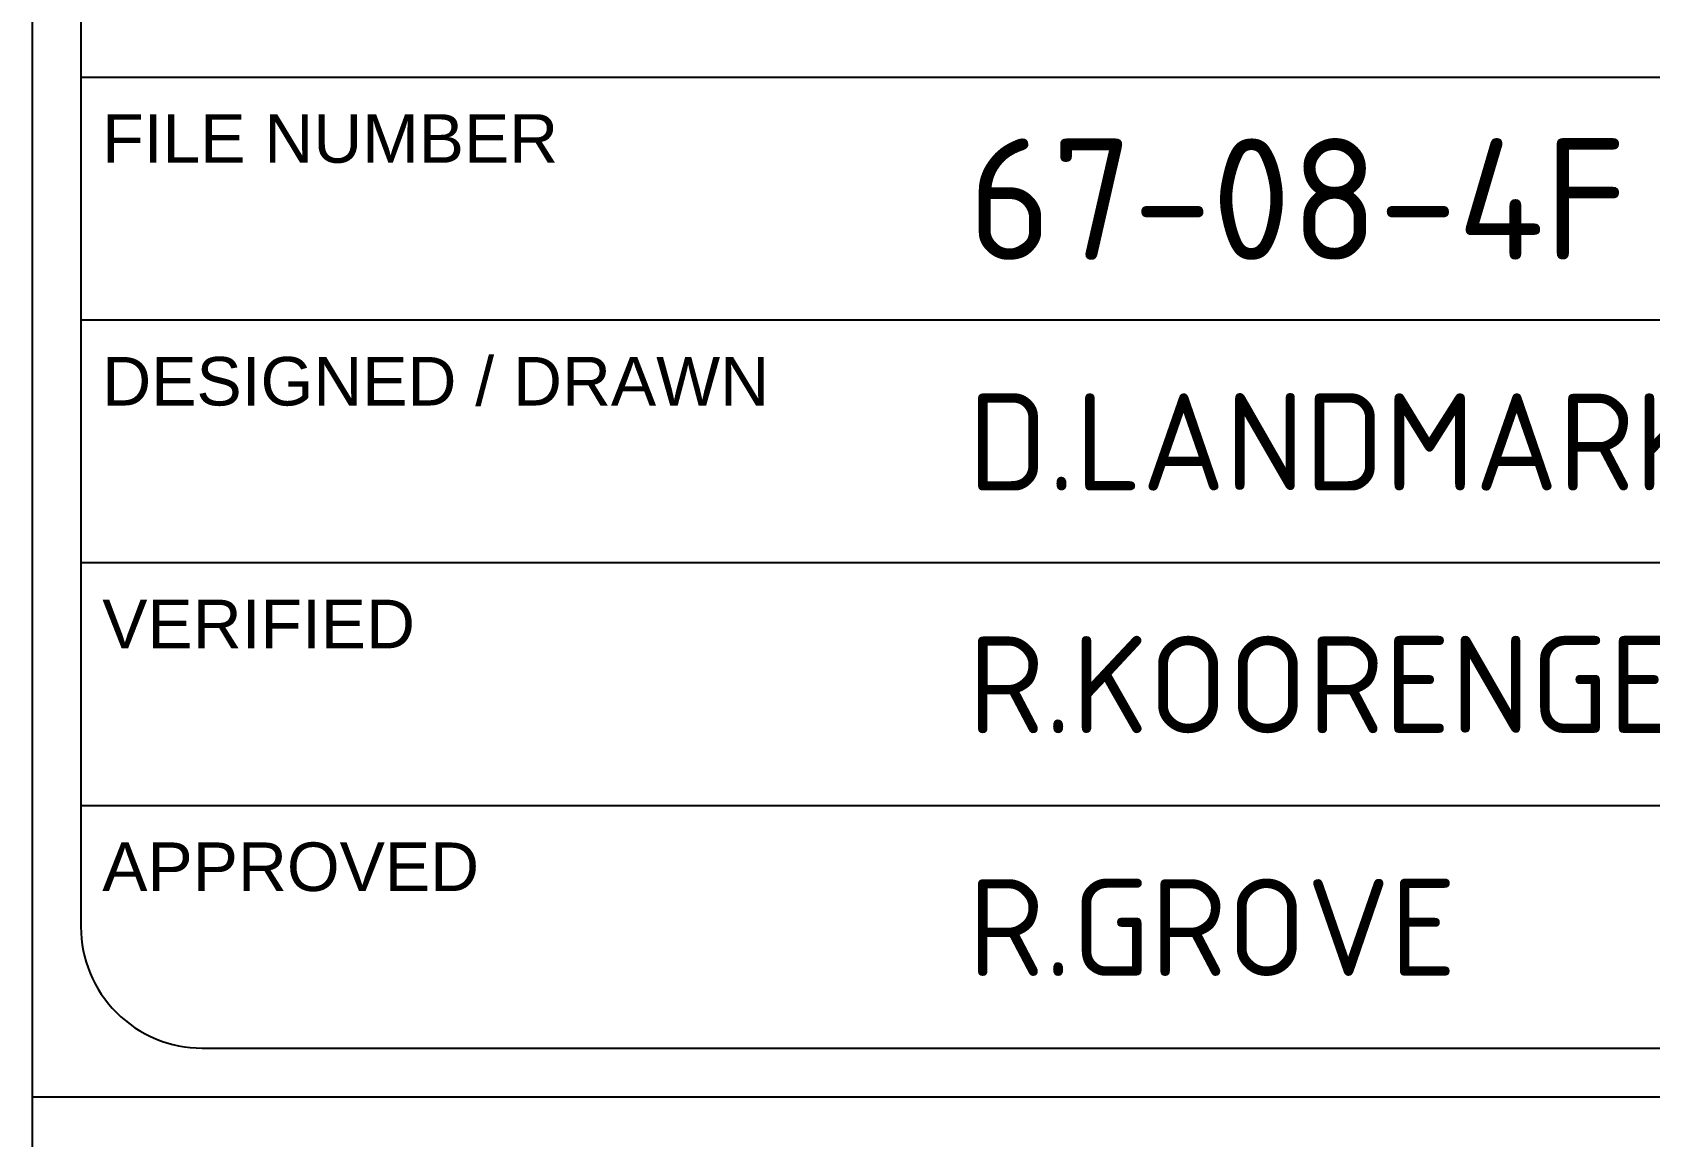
# Model space of a CAD drawing. Extents: x 0 to 420, y 0 to 297.
# Drawn here: x 352.5 to 385.81, y 36.18 to 58.92 of the extents above; entities that cross this region are included whole.
import ezdxf
from ezdxf.enums import TextEntityAlignment as Align

# ---------------------------------------------------------------- set-up
doc = ezdxf.new("R2010")
doc.units = 0
doc.layers.get('0').update_dxf_attribs({"linetype": 'CONTINUOUS'})
for name, color, linetype in [('TBLK18', 4, 'CONTINUOUS'), ('TBLK25', 1, 'CONTINUOUS'), ('TBLK35', 3, 'CONTINUOUS'), ('TBLK50', 7, 'CONTINUOUS')]:
    doc.layers.add(name, color=color, linetype=linetype)
doc.styles.add('HELVL', font='helvl', dxfattribs={"width": 0.8})
doc.styles.add('ISO', font='iso3098b.shx')

# ---------------------------------------------------------------- blocks, each defined once
blk = doc.blocks.new('A3BBLK')
at = {"layer": 'TBLK50'}
blk.add_line((352.5, 4.5), (352.5, 292.5), dxfattribs=at)
blk = doc.blocks.new('a3_in_vtblk')
at = {"layer": 'TBLK35'}
for p, q in [((353.5, 58), (409.5, 58)), ((353.5, 53), (409.5, 53)), ((353.5, 48), (409.5, 48)), ((353.5, 43), (409.5, 43)), ((352.5, 37), (415.5, 37))]:
    blk.add_line(p, q, dxfattribs=at)
at = {"layer": 'TBLK50'}
blk.add_lwpolyline([(409.5, 40.5), (409.5, 79.341, 0.414214), (407, 81.841), (356, 81.841, 0.414214), (353.5, 79.341), (353.5, 40.5, 0.414214), (356, 38), (407, 38, 0.414214)], format="xyb", close=True, dxfattribs=at)
blk.add_blockref('A3BBLK', (0, 0))
at = {"layer": 'TBLK18', "style": 'HELVL'}
for s, p in [('FILE NUMBER', (353.94, 56.236)), ('DESIGNED / DRAWN', (353.94, 51.236)), ('VERIFIED', (353.94, 46.236)), ('APPROVED', (353.94, 41.236))]:
    blk.add_text(s, height=1, dxfattribs=at).set_placement(p)
at = {"layer": 'TBLK18', "style": 'ISO'}
for tag, p, height in [('GROUND_SURVEY_STD.', (381.875, 126.105), 1.8), ('SURVEY_CAPTURE_DATE', (381.945, 122.605), 1.8), ('MAPPING_SURVEY_STD.', (381.945, 119.105), 1.8), ('MAPPING_CAPTURE_DATE', (381.945, 115.605), 1.8), ('PROJECT_ZONE', (381.945, 112.105), 1.8), ('HEIGHT_DATUM', (381.945, 108.605), 1.8), ('CLIENT_STREET_NAME', (355.514, 86.941), 1.5), ('CLIENT_SUBURB_POSTCODE', (388.488, 86.941), 1.5), ('CLIENT_TELEPHONE_NO.', (368.306, 84.677), 1.5), ('CLIENT_FAX_NO.', (393.555, 84.677), 1.5), ('STREET_NAME', (355.514, 62.1), 1.5), ('SUBURB_POSTCODE', (388.488, 62.1), 1.5), ('TELEPHONE_NO.', (368.306, 59.836), 1.5), ('FAX_NO.', (393.555, 59.836), 1.5)]:
    blk.add_attdef(tag, p, '', height=height, dxfattribs=at)
for tag, p in [('CLIENT_MR_DIRECTORATE', (381.5, 92.96)), ('MR_DIRECTORATE', (381.5, 68.119))]:
    blk.add_attdef(tag, text='', height=1.5, dxfattribs=at).set_placement(p, align=Align.CENTER)
at = {"layer": 'TBLK25', "style": 'ISO'}
for tag, height, p in [('CLIENT_MR__BRANCH', 2, (381.5, 90.04)), ('MR_BRANCH', 2, (381.5, 65.199)), ('ROAD_SECTION', 1.75, (384.5, 29.162)), ('SLK', 1.75, (384.5, 26.108)), ('CHAINAGE', 1.75, (384.5, 19.205))]:
    blk.add_attdef(tag, text='', height=height, dxfattribs=at).set_placement(p, align=Align.CENTER)
for tag, p, height in [('FILE_NUMBER', (371.773, 54.237), 2.5), ('DESIGNED_/_DRAWN', (371.773, 49.487), 2), ('VERIFIED', (371.773, 44.487), 2), ('APPROVED', (371.773, 39.487), 2), ('LOCAL_AUTHORITY', (370.48, 16.733), 1.25)]:
    blk.add_attdef(tag, p, '', height=height, dxfattribs=at)
at = {"layer": 'TBLK35', "style": 'ISO', "width": 0.9}
for tag, p in [('ROAD_PROJECT&NUMBER', (384.5, 32.231)), ('DRAWING_DESCRIPTION', (384.5, 22.288))]:
    blk.add_attdef(tag, text='', height=2.5, dxfattribs=at).set_placement(p, align=Align.CENTER)
at = {"layer": 'TBLK50', "style": 'ISO'}
blk.add_attdef('MRWA_DRG_NUMBER', (356.288, 6.085), '', height=5, dxfattribs=at)

msp = doc.modelspace()

# ---------------------------------------------------------------- block references
at = {"color": 1}
ref = msp.add_blockref('a3_in_vtblk', (0, 0), dxfattribs=at)
ref.add_attrib('VERIFIED', 'R.KOORENGEVEL      28.9.10', (371.773437, 44.48655), dxfattribs={"layer": 'TBLK25', "height": 2, "style": 'ISO'})
ref.add_attrib('APPROVED', 'R.GROVE            28.9.10', (371.773437, 39.48655), dxfattribs={"layer": 'TBLK25', "height": 2, "style": 'ISO'})
ref.add_attrib('FILE_NUMBER', '67-08-4F', (371.773437, 54.23655), dxfattribs={"layer": 'TBLK25', "height": 2.5, "style": 'ISO'})
ref.add_attrib('DESIGNED_/_DRAWN', 'D.LANDMARK/J.VOKE  14.7.10', (371.773437, 49.48655), dxfattribs={"layer": 'TBLK25', "height": 2, "style": 'ISO'})

doc.saveas('drawing.dxf')
